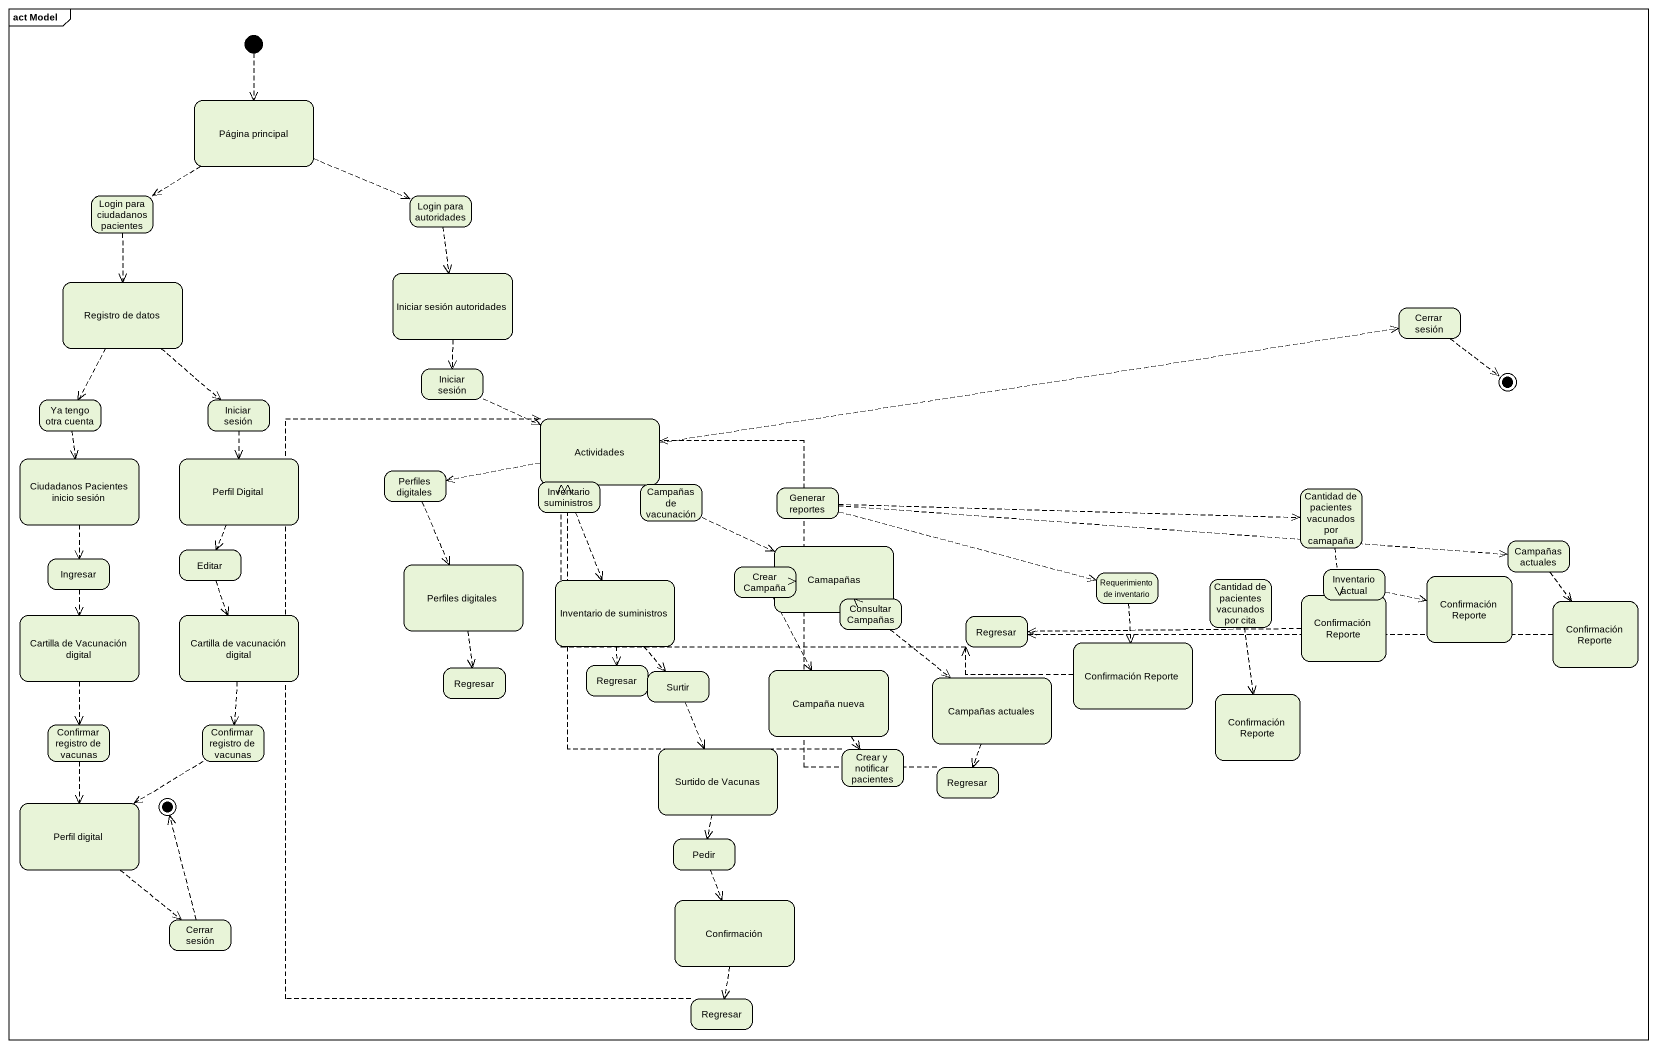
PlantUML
@startuml
mainframe act Model
hide empty description
state "Página principal" as Página_principal
state "Login para ciudadanos pacientes" as Login_para_ciudadanos
state "Login para autoridades" as Login_para_autoridades
state "Registro de datos" as Registro_de_datos
state "Iniciar sesión autoridades" as Iniciar_sesión_autoridades
state "Cerrar sesión" as Cerrar_sesión
state "Iniciar sesión" as Iniciar_sesión
state final1 <<end>>
state "Ya tengo otra cuenta" as Ya_tengo_otra_cuenta
state "Iniciar sesión" as Iniciar_sesión_2
state Actividades
state "Ciudadanos Pacientes inicio sesión" as Ciudadanos_Pacientes_inicio
state "Perfil Digital" as Perfil_Digital
state "Perfiles digitales" as Perfiles_digitales
state "Inventario suministros" as Inventario_suministros
state "Campañas de vacunación" as Campañas_de_vacunación
state "Generar reportes" as Generar_reportes
state "Cantidad de pacientes vacunados por camapaña" as Cantidad_de_pacientes
state "Campañas actuales" as Campañas_actuales
state Ingresar
state Editar
state "Perfiles digitales" as Perfiles_digitales_2
state "Inventario de suministros" as Inventario_de_suministros
state "Crear Campaña" as Crear_Campaña
state Camapañas
state "Requerimiento de inventario" as Requerimiento_de_inventario
state "Cantidad de pacientes vacunados por cita" as Cantidad_de_pacientes_2
state "Inventario actual" as Inventario_actual
state "Confirmación Reporte" as Confirmación_Reporte
state "Cartilla de Vacunación digital" as Cartilla_de_Vacunación
state "Cartilla de vacunación digital" as Cartilla_de_vacunación
state "Consultar Campañas" as Consultar_Campañas
state Regresar
state "Confirmación Reporte" as Confirmación_Reporte_2
state "Confirmación Reporte" as Confirmación_Reporte_3
state "Confirmación Reporte" as Confirmación_Reporte_4
state "Regresar" as Regresar_2
state "Regresar" as Regresar_3
state Surtir
state "Campaña nueva" as Campaña_nueva
state "Campañas actuales" as Campañas_actuales_2
state "Confirmación Reporte" as Confirmación_Reporte_5
state "Confirmar registro de vacunas" as Confirmar_registro_de
state "Confirmar registro de vacunas" as Confirmar_registro_de_2
state "Surtido de Vacunas" as Surtido_de_Vacunas
state "Crear y notificar pacientes" as Crear_y_notificar_pacientes
state "Regresar" as Regresar_4
state "Perfil digital" as Perfil_digital
state final2 <<end>>
state Pedir
state Confirmación
state "Cerrar sesión" as Cerrar_sesión_2
state "Regresar" as Regresar_5
[*] -[dashed]-> Página_principal
Página_principal -[dashed]-> Login_para_ciudadanos
Página_principal -right[dashed]-> Login_para_autoridades
Login_para_ciudadanos -[dashed]-> Registro_de_datos
Login_para_autoridades -[dashed]-> Iniciar_sesión_autoridades
Registro_de_datos -[dashed]-> Ya_tengo_otra_cuenta
Registro_de_datos -[dashed]-> Iniciar_sesión_2
Iniciar_sesión_autoridades -[dashed]-> Iniciar_sesión
Cerrar_sesión -[dashed]-> final1
Iniciar_sesión -right[dashed]-> Actividades
Ya_tengo_otra_cuenta -[dashed]-> Ciudadanos_Pacientes_inicio
Iniciar_sesión_2 -[dashed]-> Perfil_Digital
Actividades -right[dashed]-> Cerrar_sesión
Actividades -left[dashed]-> Perfiles_digitales
Ciudadanos_Pacientes_inicio -[dashed]-> Ingresar
Perfil_Digital -[dashed]-> Editar
Perfiles_digitales -[dashed]-> Perfiles_digitales_2
Inventario_suministros -[dashed]-> Inventario_de_suministros
Campañas_de_vacunación -right[dashed]-> Camapañas
Generar_reportes -right[dashed]-> Cantidad_de_pacientes
Generar_reportes -right[dashed]-> Campañas_actuales
Generar_reportes -right[dashed]-> Requerimiento_de_inventario
Cantidad_de_pacientes -[dashed]-> Confirmación_Reporte_2
Campañas_actuales -[dashed]-> Confirmación_Reporte_3
Ingresar -[dashed]-> Cartilla_de_Vacunación
Editar -[dashed]-> Cartilla_de_vacunación
Perfiles_digitales_2 -[dashed]-> Regresar_2
Inventario_de_suministros -[dashed]-> Regresar_3
Inventario_de_suministros -[dashed]-> Surtir
Crear_Campaña -[dashed]-> Campaña_nueva
Camapañas -left[dashed]-> Crear_Campaña
Camapañas -[dashed]-> Consultar_Campañas
Requerimiento_de_inventario -[dashed]-> Confirmación_Reporte_4
Cantidad_de_pacientes_2 -[dashed]-> Confirmación_Reporte_5
Inventario_actual -right[dashed]-> Confirmación_Reporte
Cartilla_de_Vacunación -[dashed]-> Confirmar_registro_de
Cartilla_de_vacunación -[dashed]-> Confirmar_registro_de_2
Consultar_Campañas -[dashed]-> Campañas_actuales_2
Regresar -left[dashed]-> Actividades
Confirmación_Reporte_2 -left[dashed]-> Regresar
Confirmación_Reporte_3 -left[dashed]-> Regresar
Confirmación_Reporte_4 -left[dashed]-> Regresar
Surtir -[dashed]-> Surtido_de_Vacunas
Campaña_nueva -[dashed]-> Crear_y_notificar_pacientes
Campañas_actuales_2 -[dashed]-> Regresar_4
Confirmar_registro_de -[dashed]-> Perfil_digital
Confirmar_registro_de_2 -[dashed]-> Perfil_digital
Surtido_de_Vacunas -[dashed]-> Pedir
Crear_y_notificar_pacientes -up[dashed]-> Actividades
Regresar_4 -up[dashed]-> Actividades
Perfil_digital -[dashed]-> Cerrar_sesión_2
Pedir -[dashed]-> Confirmación
Confirmación -[dashed]-> Regresar_5
Cerrar_sesión_2 -up[dashed]-> final2
Regresar_5 -up[dashed]-> Actividades
@enduml
